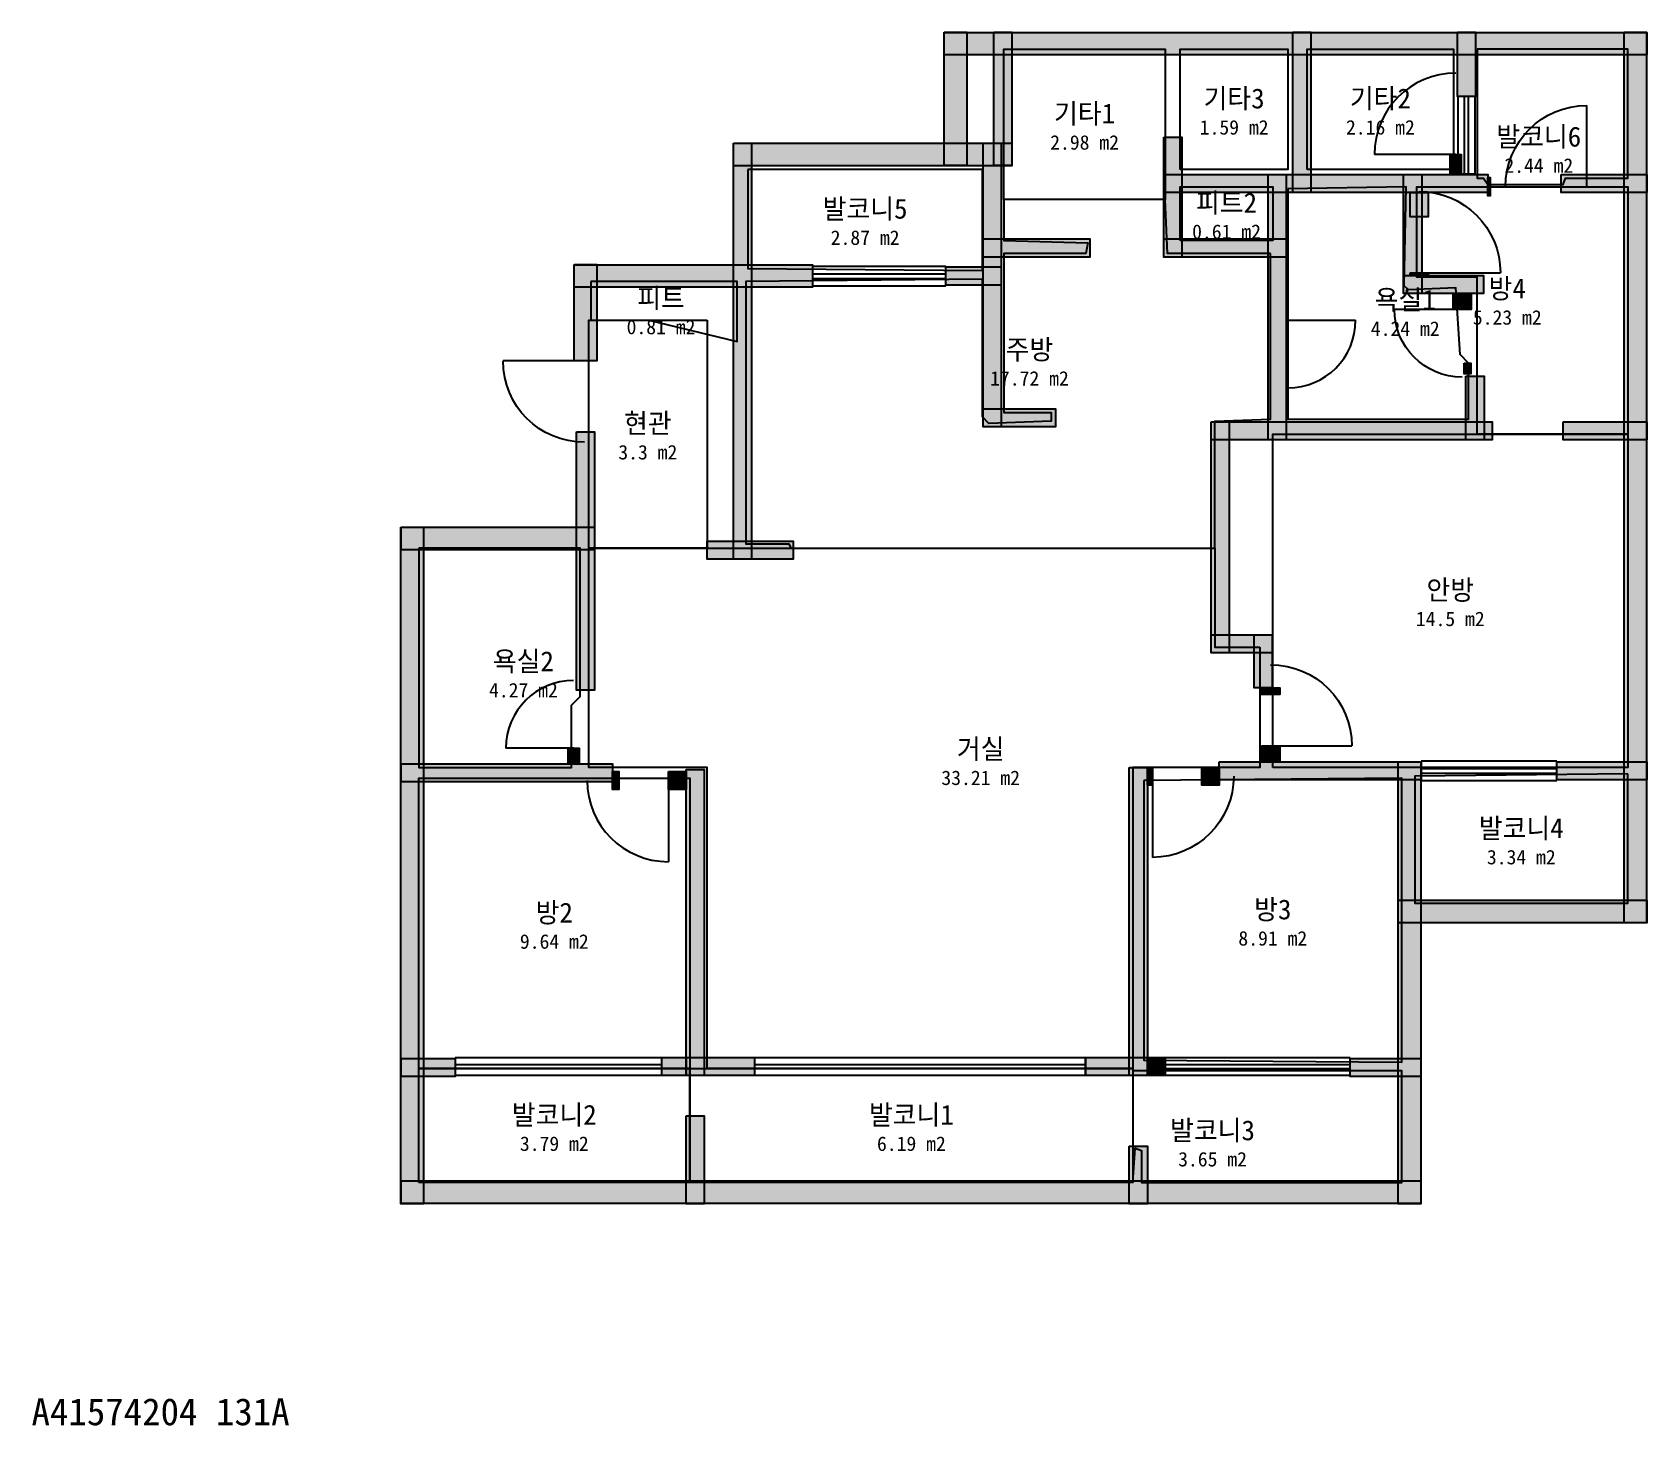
# Model space of a CAD drawing. Header units: millimetres. Extents: x 9 to 17876, y -905 to 14519.
import ezdxf
from ezdxf.enums import TextEntityAlignment as Align

# ---------------------------------------------------------------- set-up
doc = ezdxf.new("R2010")
doc.units = ezdxf.units.MM
for name, color, linetype in [('A-ANNO-TEXT', 7, 'Continuous'), ('A-AREA', 9, 'Continuous'), ('A-AREA-IDEN', 7, 'Continuous'), ('A-DOOR', 4, 'Continuous'), ('A-GLAZ', 5, 'Continuous'), ('A-WALL-EXTR', 7, 'Continuous'), ('A-WALL-PATT', 8, 'Continuous'), ('A-WALL-PRTN', 8, 'Continuous'), ('A-WALL-STRC', 7, 'Continuous')]:
    doc.layers.add(name, color=color, linetype=linetype)

# ---------------------------------------------------------------- blocks, each defined once
blk = doc.blocks.new('JJ-DOOR-SWING')
blk.add_line((0, 0), (0, 1000))
blk.add_arc((0, 0), 1000, 0, 90)
at = {"flags": 1}
for tag, p in [('WIDTH', (0, -150)), ('TYPE', (0, -250))]:
    blk.add_attdef(tag, p, '', height=80, dxfattribs=at)
blk = doc.blocks.new('JJ-WIN-DOUBLE')
for p, q in [((1000, 500), (0, 500)), ((0, 500), (0, -500)), ((1000, -500), (1000, 500)), ((0, 120), (1000, 120)), ((0, -120), (1000, -120)), ((0, -500), (1000, -500))]:
    blk.add_line(p, q)
at = {"flags": 1}
for tag, p in [('WIDTH', (0, -700)), ('TYPE', (0, -800))]:
    blk.add_attdef(tag, p, '', height=80, dxfattribs=at)

msp = doc.modelspace()

# ---------------------------------------------------------------- linework, layer by layer
at = {"layer": 'A-AREA'}
for points in [[(12548, 12667), (10762, 12667), (10762, 14333), (12548, 14333)], [(12714, 13000), (12714, 14333), (13905, 14333), (13905, 13000)], [(14119, 13000), (14119, 14333), (15738, 14333), (15738, 13000)], [(16000, 14333), (16000, 12905), (16071, 12905), (16119, 12833), (16952, 12833), (16976, 12905), (17667, 12905), (17667, 14333)], [(7929, 13000), (7929, 11905), (10524, 11881), (10524, 13000)], [(12714, 12214), (12714, 12810), (13738, 12810), (13738, 12214)], [(13905, 12786), (13905, 10238), (15905, 10238), (15905, 10857), (15810, 10952), (15762, 11690), (15238, 11667), (15190, 11714), (15214, 12810)], [(16000, 10071), (16000, 11810), (15333, 11810), (15333, 12810), (17667, 12810), (17667, 10071)], [(13714, 12071), (12571, 12071), (12548, 12667), (10762, 12667), (10762, 12214), (11690, 12190), (11667, 12071), (10762, 12071), (10762, 10310), (11286, 10310), (11286, 10214), (10595, 10190), (10524, 10262), (10524, 11786), (7905, 11762), (7905, 8857), (8381, 8857), (8405, 8810), (13095, 8810), (13095, 10214), (13714, 10238)], [(6190, 11762), (6190, 11333), (6833, 11333), (7810, 11095), (7810, 11762)], [(7476, 11333), (7476, 8810), (6167, 8810), (6167, 11333)], [(13738, 6381), (13738, 10071), (17667, 10071), (17667, 6381)], [(4286, 8810), (4286, 6381), (5976, 6381), (5976, 7071), (6071, 7167), (6071, 8810)], [(13595, 7714), (13595, 6381), (12190, 6381), (12190, 3048), (7476, 3048), (7476, 6381), (6167, 6381), (6167, 8810), (13095, 8810), (13095, 7714)], [(4286, 3048), (4286, 6262), (7286, 6262), (7286, 3048)], [(12310, 6238), (12310, 3143), (15167, 3119), (15167, 6262)], [(17667, 6310), (15310, 6286), (15310, 4881), (17667, 4881)], [(4286, 1786), (4286, 3048), (7286, 3048), (7286, 1786)], [(7286, 1786), (7286, 3048), (12190, 3048), (12190, 1786)], [(12190, 3024), (12190, 1786), (12214, 2167), (12286, 2143), (12286, 1786), (15167, 1786), (15167, 3024)]]:
    msp.add_lwpolyline(points, close=True, dxfattribs=at)
at = {"layer": 'A-WALL-EXTR'}
for points in [[(10100, 14518), (17876, 14518), (17876, 14268), (10100, 14268)], [(10101, 14519), (10351, 14519), (10351, 13043), (10101, 13043)], [(17625, 14519), (17875, 14519), (17875, 4662), (17625, 4662)], [(7769, 13292), (10850, 13292), (10850, 13042), (7769, 13042)], [(6005, 11946), (8643, 11946), (8643, 11696), (6005, 11696)], [(6006, 11948), (6256, 11948), (6256, 10881), (6006, 10881)], [(15857, 10857), (15929, 10857), (15929, 10738), (15857, 10738)], [(4089, 9043), (4339, 9043), (4339, 1552), (4089, 1552)], [(4090, 9042), (6231, 9042), (6231, 8792), (4090, 8792)], [(15125, 6445), (15375, 6445), (15375, 1552), (15125, 1552)], [(15124, 4911), (17876, 4911), (17876, 4661), (15124, 4661)], [(4090, 1804), (15376, 1804), (15376, 1554), (4090, 1554)]]:
    msp.add_lwpolyline(points, close=True, dxfattribs=at)
at = {"layer": 'A-WALL-PATT', "color": 8}
for points in [[(10100, 14518), (17876, 14518), (10100, 14268), (17876, 14268)], [(10101, 14519), (10351, 14519), (10101, 13043), (10351, 13043)], [(10650, 14519), (10850, 14519), (10650, 13043), (10850, 13043)], [(13960, 14519), (14160, 14519), (13960, 12745), (14160, 12745)], [(15781, 14519), (15981, 14519), (15781, 13810), (15981, 13810)], [(17625, 14519), (17875, 14519), (17625, 4662), (17875, 4662)], [(7769, 13292), (10850, 13292), (7769, 13042), (10850, 13042)], [(7769, 13290), (7969, 13290), (7769, 8686), (7969, 8686)], [(10531, 13290), (10731, 13290), (10531, 10150), (10731, 10150)], [(12531, 13357), (12731, 13357), (12531, 12031), (12731, 12031)], [(15702, 13167), (15822, 13167), (15702, 12945), (15822, 12945)], [(12531, 12945), (16119, 12945), (12531, 12745), (16119, 12745)], [(13686, 12945), (13886, 12945), (13686, 10007), (13886, 10007)], [(15186, 12945), (15386, 12945), (15186, 11626), (15386, 11626)], [(16119, 12910), (16143, 12910), (16119, 12710), (16143, 12710)], [(16929, 12945), (17876, 12945), (16929, 12745), (17876, 12745)], [(15257, 12745), (15457, 12745), (15257, 12476), (15457, 12476)], [(10531, 12231), (11714, 12231), (10531, 12031), (11714, 12031)], [(12531, 12231), (13886, 12231), (12531, 12031), (13886, 12031)], [(6005, 11946), (8643, 11946), (6005, 11696), (8643, 11696)], [(6006, 11948), (6256, 11948), (6006, 10881), (6256, 10881)], [(10119, 11921), (10731, 11921), (10119, 11721), (10731, 11721)], [(15186, 11826), (16071, 11826), (15186, 11626), (16071, 11626)], [(15257, 11857), (15457, 11857), (15257, 11826), (15457, 11826)], [(15733, 11626), (15933, 11626), (15733, 11452), (15933, 11452)], [(15857, 10857), (15857, 10738), (15929, 10738)], [(15929, 10738), (15929, 10857), (15857, 10857)], [(15876, 10714), (16076, 10714), (15876, 10007), (16076, 10007)], [(10531, 10350), (11333, 10350), (10531, 10150), (11333, 10150)], [(13055, 10207), (16167, 10207), (13055, 10007), (16167, 10007)], [(13055, 10207), (13255, 10207), (13055, 7650), (13255, 7650)], [(16952, 10207), (17876, 10207), (16952, 10007), (17876, 10007)], [(6031, 10095), (6231, 10095), (6031, 7238), (6231, 7238)], [(4089, 9043), (4339, 9043), (4089, 1552), (4339, 1552)], [(4090, 9042), (6231, 9042), (4090, 8792), (6231, 8792)], [(7476, 8886), (8429, 8886), (7476, 8686), (8429, 8686)], [(13055, 7850), (13731, 7850), (13055, 7650), (13731, 7650)], [(13531, 7850), (13731, 7850), (13531, 7262), (13731, 7262)], [(13614, 7262), (13814, 7262), (13614, 7190), (13814, 7190)], [(13614, 6619), (13814, 6619), (13614, 6445), (13814, 6445)], [(5940, 6595), (6060, 6595), (5940, 6421), (6060, 6421)], [(13143, 6445), (15376, 6445), (13143, 6245), (15376, 6245)], [(15125, 6445), (15375, 6445), (15125, 1552), (15375, 1552)], [(16881, 6445), (17876, 6445), (16881, 6245), (17876, 6245)], [(4090, 6421), (6429, 6421), (4090, 6221), (6429, 6221)], [(6429, 6338), (6500, 6338), (6429, 6138), (6500, 6138)], [(7048, 6338), (7245, 6338), (7048, 6138), (7245, 6138)], [(7245, 6357), (7445, 6357), (7245, 2971), (7445, 2971)], [(12150, 6381), (12350, 6381), (12150, 2971), (12350, 2971)], [(12350, 6386), (12405, 6386), (12350, 6186), (12405, 6186)], [(12952, 6386), (13143, 6386), (12952, 6186), (13143, 6186)], [(15124, 4911), (17876, 4911), (15124, 4661), (17876, 4661)], [(4090, 3160), (4690, 3160), (4090, 2960), (4690, 2960)], [(6976, 3171), (8000, 3171), (6976, 2971), (8000, 2971)], [(6976, 3171), (7245, 3171), (6976, 2971), (7245, 2971)], [(11667, 3171), (12548, 3171), (11667, 2971), (12548, 2971)], [(12350, 3171), (12548, 3171), (12350, 2971), (12548, 2971)], [(14595, 3160), (15376, 3160), (14595, 2960), (15376, 2960)], [(7245, 2524), (7445, 2524), (7245, 1552), (7445, 1552)], [(12150, 2190), (12350, 2190), (12150, 1552), (12350, 1552)], [(4090, 1804), (15376, 1804), (4090, 1554), (15376, 1554)]]:
    msp.add_solid(points, dxfattribs=at)
at = {"layer": 'A-WALL-PRTN'}
for points in [[(15702, 13167), (15822, 13167), (15822, 12945), (15702, 12945)], [(5940, 6595), (6060, 6595), (6060, 6421), (5940, 6421)]]:
    msp.add_lwpolyline(points, close=True, dxfattribs=at)
at = {"layer": 'A-WALL-STRC'}
for points in [[(10650, 14519), (10850, 14519), (10850, 13043), (10650, 13043)], [(13960, 14519), (14160, 14519), (14160, 12745), (13960, 12745)], [(15781, 14519), (15981, 14519), (15981, 13810), (15781, 13810)], [(7769, 13290), (7969, 13290), (7969, 8686), (7769, 8686)], [(10531, 13290), (10731, 13290), (10731, 10150), (10531, 10150)], [(12531, 13357), (12731, 13357), (12731, 12031), (12531, 12031)], [(12531, 12945), (16119, 12945), (16119, 12745), (12531, 12745)], [(13686, 12945), (13886, 12945), (13886, 10007), (13686, 10007)], [(15186, 12945), (15386, 12945), (15386, 11626), (15186, 11626)], [(16119, 12910), (16143, 12910), (16143, 12710), (16119, 12710)], [(16929, 12945), (17876, 12945), (17876, 12745), (16929, 12745)], [(15257, 12745), (15457, 12745), (15457, 12476), (15257, 12476)], [(10531, 12231), (11714, 12231), (11714, 12031), (10531, 12031)], [(12531, 12231), (13886, 12231), (13886, 12031), (12531, 12031)], [(10119, 11921), (10731, 11921), (10731, 11721), (10119, 11721)], [(15186, 11826), (16071, 11826), (16071, 11626), (15186, 11626)], [(15257, 11857), (15457, 11857), (15457, 11826), (15257, 11826)], [(15733, 11626), (15933, 11626), (15933, 11452), (15733, 11452)], [(15876, 10714), (16076, 10714), (16076, 10007), (15876, 10007)], [(10531, 10350), (11333, 10350), (11333, 10150), (10531, 10150)], [(13055, 10207), (16167, 10207), (16167, 10007), (13055, 10007)], [(13055, 10207), (13255, 10207), (13255, 7650), (13055, 7650)], [(16952, 10207), (17876, 10207), (17876, 10007), (16952, 10007)], [(6031, 10095), (6231, 10095), (6231, 7238), (6031, 7238)], [(7476, 8886), (8429, 8886), (8429, 8686), (7476, 8686)], [(13055, 7850), (13731, 7850), (13731, 7650), (13055, 7650)], [(13531, 7850), (13731, 7850), (13731, 7262), (13531, 7262)], [(13614, 7262), (13814, 7262), (13814, 7190), (13614, 7190)], [(13614, 6619), (13814, 6619), (13814, 6445), (13614, 6445)], [(13143, 6445), (15376, 6445), (15376, 6245), (13143, 6245)], [(16881, 6445), (17876, 6445), (17876, 6245), (16881, 6245)], [(4090, 6421), (6429, 6421), (6429, 6221), (4090, 6221)], [(6429, 6338), (6500, 6338), (6500, 6138), (6429, 6138)], [(7048, 6338), (7245, 6338), (7245, 6138), (7048, 6138)], [(7245, 6357), (7445, 6357), (7445, 2971), (7245, 2971)], [(12150, 6381), (12350, 6381), (12350, 2971), (12150, 2971)], [(12350, 6386), (12405, 6386), (12405, 6186), (12350, 6186)], [(12952, 6386), (13143, 6386), (13143, 6186), (12952, 6186)], [(4090, 3160), (4690, 3160), (4690, 2960), (4090, 2960)], [(6976, 3171), (8000, 3171), (8000, 2971), (6976, 2971)], [(6976, 3171), (7245, 3171), (7245, 2971), (6976, 2971)], [(11667, 3171), (12548, 3171), (12548, 2971), (11667, 2971)], [(12350, 3171), (12548, 3171), (12548, 2971), (12350, 2971)], [(14595, 3160), (15376, 3160), (15376, 2960), (14595, 2960)], [(7245, 2524), (7445, 2524), (7445, 1552), (7245, 1552)], [(12150, 2190), (12350, 2190), (12350, 1552), (12150, 1552)]]:
    msp.add_lwpolyline(points, close=True, dxfattribs=at)

# ---------------------------------------------------------------- block references
at = {"layer": 'A-DOOR'}
for p, xscale, yscale, rotation in [((15762, 13167), 0.9, 0.9, 90), ((17214, 12810), 0.9, -0.9, 180), ((15357, 11857), 0.9, -0.9, 90), ((15833, 11452), 0.75, -0.75, -90), ((13905, 11333), 0.75, 0.75, -90), ((6119, 10881), 0.9, -0.9, -90), ((13714, 6619), 0.9, -0.9, 90), ((6000, 6595), 0.75, 0.75, 90), ((7048, 6238), 0.9, 0.9, 180)]:
    msp.add_blockref('JJ-DOOR-SWING', p, dxfattribs=dict(at, xscale=xscale, yscale=yscale, rotation=rotation))
at = {"layer": 'A-DOOR', "xscale": 0.9, "yscale": -0.9}
msp.add_blockref('JJ-DOOR-SWING', (12405, 6286), dxfattribs=at)
at = {"layer": 'A-GLAZ', "xscale": 0.8571428571428569, "yscale": 0.1904761904761905, "rotation": 90}
msp.add_blockref('JJ-WIN-DOUBLE', (15881, 12952), dxfattribs=at)
at = {"layer": 'A-GLAZ'}
for p, xscale, yscale in [((8643, 11821), 1.476190476190477, 0.2142857142857143), ((15381, 6345), 1.5, 0.2142857142857143), ((4690, 3071), 2.285714285714285, 0.1904761904761905), ((8000, 3071), 3.666666666666668, 0.1904761904761905), ((12548, 3071), 2.047619047619048, 0.1904761904761905)]:
    msp.add_blockref('JJ-WIN-DOUBLE', p, dxfattribs=dict(at, xscale=xscale, yscale=yscale))

# ---------------------------------------------------------------- texts
at = {"layer": 'A-ANNO-TEXT'}
msp.add_text('A41574204 131A', height=300, dxfattribs=at).set_placement((0, -900))
at = {"layer": 'A-AREA-IDEN'}
for s, height, p in [('기타1', 220, (11655, 13620)), ('기타3', 220, (13310, 13787)), ('기타2', 220, (14929, 13787)), ('1.59 m2', 160, (13310, 13467)), ('2.16 m2', 160, (14929, 13467)), ('발코니6', 220, (16682, 13364)), ('2.98 m2', 160, (11655, 13300)), ('2.44 m2', 160, (16682, 13044)), ('발코니5', 220, (9226, 12566)), ('피트2', 220, (13226, 12632)), ('0.61 m2', 160, (13226, 12312)), ('2.87 m2', 160, (9226, 12246)), ('방4', 220, (16333, 11683)), ('피트', 220, (6967, 11577)), ('욕실1', 220, (15204, 11559)), ('5.23 m2', 160, (16333, 11363)), ('0.81 m2', 160, (6967, 11257)), ('4.24 m2', 160, (15204, 11239)), ('주방', 220, (11045, 11008)), ('17.72 m2', 160, (11045, 10688)), ('현관', 220, (6821, 10191)), ('3.3 m2', 160, (6821, 9871)), ('안방', 220, (15702, 8346)), ('14.5 m2', 160, (15702, 8026)), ('욕실2', 220, (5444, 7557)), ('4.27 m2', 160, (5444, 7237)), ('거실', 220, (10505, 6587)), ('33.21 m2', 160, (10505, 6267)), ('발코니4', 220, (16488, 5709)), ('3.34 m2', 160, (16488, 5389)), ('방2', 220, (5786, 4775)), ('방3', 220, (13738, 4810)), ('9.64 m2', 160, (5786, 4455)), ('8.91 m2', 160, (13738, 4490)), ('발코니2', 220, (5786, 2537)), ('발코니1', 220, (9738, 2537)), ('발코니3', 220, (13071, 2365)), ('3.79 m2', 160, (5786, 2217)), ('6.19 m2', 160, (9738, 2217)), ('3.65 m2', 160, (13071, 2045))]:
    msp.add_text(s, height=height, dxfattribs=at).set_placement(p, align=Align.MIDDLE_CENTER)

doc.saveas('drawing.dxf')
